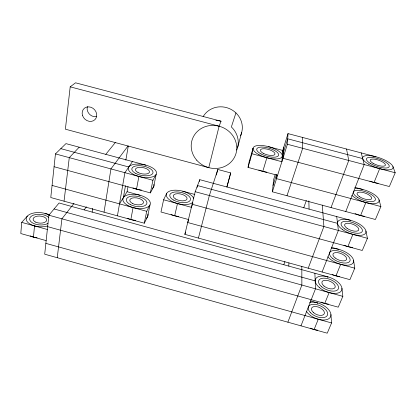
<?xml version="1.0" encoding="UTF-8"?>
<svg xmlns="http://www.w3.org/2000/svg" width="416" height="416" viewBox="0 0 416 416"><rect width="100%" height="100%" fill="white"/><g stroke="black" fill="none" stroke-linecap="round" stroke-linejoin="round"><path stroke-width="0.62" d="M288.798 266.11L288.907 262.907M379.028 199.789L380.879 206.565L375.398 219.497L272.386 191.807L287.388 144.258L288.012 133.609L376.012 156.796M283.785 147.108L282.968 158.278L389.36 186.545L395.2 172.765L392.948 166.587M27.388 216.086L21.715 222.368L20.8 233.558L46.155 240.614M276.874 175.001L276.541 178.646L380.879 206.565M33.462 237.084L34.518 225.919M272.386 191.807L273.65 179.488L275.163 174.642M45.074 214.141L45.146 213.455L49.462 214.646M327.709 277.545L327.98 276.874L59.082 202.992L48.88 215.207L44.699 254.202L327.231 333.19L331.568 322.956L330.933 314.522M145.87 165.152L65.952 143.619L55.453 153.899L50.773 197.543L144.295 223.215L147.612 216.658L149.989 204.922L146.687 211.297L144.295 223.215M208.759 167.648L219.118 126.209L221.036 121.212L75.551 82.81L70.2 86.835L65.385 129.194L208.759 167.648L208.894 167.284M57.247 257.712L61.927 218.806L73.975 203.408M64.043 201.183L69.28 157.638L79.196 147.186M92.149 212.222L92.716 208.385M104.031 212.16L110.947 168.912L127.982 146M125.835 160.186L128.258 146.12M117.421 215.836L124.904 172.687L132.47 161.543M123.37 197.662L125.471 185.744M119.496 203.866L127.083 191.724L127.998 186.607M130.842 219.523L133.078 207.579M136.526 189.134L138.892 176.472M150.384 192.899L152.916 180.268L156.177 174.392L153.66 186.815L150.384 192.899L54.08 166.733M248.03 167.398L251.93 153.759L253.063 148.179L249.241 161.58L248.03 167.398L277.597 175.302M166.587 193.554L163.602 199.779L160.976 212.014L188.443 219.518M174.694 215.758L177.486 203.554M353.595 260.463L354.77 268.19L349.913 279.651L184.844 234.343L195.192 191.708L199.768 179.676L350.6 220.314M197.08 187.408L197.532 185.557L337.532 223.356M199.321 181.496L199.768 179.676M198.422 238.072L209.357 195.541L217.818 169.468L230.708 172.926L226.902 186.987M216.372 175.048L217.818 169.468M237.572 147.701L241.675 132.517M227.011 186.54L230.708 172.926M262.792 171.345L266.885 157.737M282.183 152.225L288.012 133.609M273.031 185.51L276.515 174.418M282.324 155.948L287.711 138.809L362.69 158.6M235.929 112.913L231.364 126.942A22.459 20.951 20.5 0 1 236.766 150.062M286.993 195.733L302.671 148.299L302.588 137.446M283.858 264.592L284.924 261.555M303.732 207.875L306.301 200.543M184.844 234.343L185.666 232.071M188.599 220.1L187.715 222.518L354.77 268.19M192.795 202.519L192.15 204.251L362.274 250.479L367.432 238.311L365.934 231.026M192.92 203.263L191.402 207.34L163.602 199.779M287.888 322.192L301.87 285.048L301.818 266.453M308.209 268.206L323.892 226.533L322.317 205.093M331.032 207.574L348.754 160.488L346.533 149.027M300.976 325.848L315.494 288.808L314.886 273.281M322.078 272.012L338.369 230.448L336.726 216.575M345.784 211.536L364.198 164.57L361.254 152.906M317.32 303.529L317.569 302.895L310.294 300.877M314.09 329.514L318.271 319.254M324.724 303.43L329.15 292.578M335.977 275.829L340.668 264.332M347.906 246.574L352.882 234.374M360.573 215.514L365.862 202.545M374.046 182.473L379.678 168.662M341.947 288.252L342.836 296.358L338.255 307.18L47.653 226.652M84.162 209.882L86.403 206.82M105.773 154.346L115.305 142.579M70.2 86.835L219.118 126.209M287.388 144.258L395.2 172.765M268.429 146.64L282.745 150.436L281.882 161.725L251.93 153.759M354.843 187.346L362.929 189.504M60.819 148.647L128.773 166.993M55.453 153.899L152.916 180.268M195.192 191.708L367.432 238.311M182.744 191.199L194.86 194.48M127.083 191.724L140.104 195.265M331.625 247.39L338.972 249.392M52.073 185.432L146.687 211.297M54.085 208.972L315.182 280.878M48.88 215.207L342.836 296.358M21.715 222.368L47.351 229.476M45.864 243.365L331.568 322.956M308.849 200.84L309.078 209.128M328.422 304.138A14.071 7.384 23.4 0 1 320.991 302.078M317.689 330.19A13.697 7.722 24.5 0 1 310.471 328.172M309.582 302.422A13.842 7.592 24.1 0 1 328.479 309.447A13.842 7.592 24.1 0 1 324.802 319.966A13.842 7.592 24.1 0 1 306.426 311.454M47.642 225.956A13.676 7.077 4.4 0 1 29.177 223.506A13.676 7.077 4.4 0 1 30.67 213.918A13.676 7.077 4.4 0 1 49.327 215.129M37.164 237.796A13.53 7.218 4 0 1 30.191 235.856M47.944 223.371A10.254 5.309 4.4 0 1 32.547 222.924A10.254 5.309 4.4 0 1 33.821 215.004A10.254 5.309 4.4 0 1 48.87 217.599M147.878 214.063A13.79 6.968 10.4 0 1 146.203 218.296M135.59 220.376A13.79 6.968 10.4 0 1 127.291 218.254M153.884 184.387A14.186 6.51 10.8 0 1 152.246 188.323M141.404 190.044A14.186 6.51 10.8 0 1 132.865 187.866M266.895 172.198A14.971 5.803 16.1 0 1 258.762 170.03M249.267 162.682A14.971 5.803 16.1 0 1 250.115 160.17M378.186 183.342A15.829 5.413 19.5 0 1 369.772 181.111M364.593 216.336A15.345 6.016 20.4 0 1 355.035 213.559M355.295 188.427A15.538 5.782 20 0 1 376.314 196.108A15.538 5.782 20 0 1 372.642 203.627A15.538 5.782 20 0 1 351.9 195.385M215.847 120.437A22.459 20.951 20.5 0 1 221.036 121.212M96.652 116.558A7.608 6.656 45.4 0 1 89.294 113.989A7.608 6.656 45.4 0 1 87.464 106.491M203.128 116.646A21.003 19.869 20.5 0 1 230.823 109.273A21.003 19.869 20.5 0 1 240.412 135.871M352.685 247.447A14.893 6.536 21.4 0 1 343.923 245.211M339.778 276.572A14.466 6.994 22.4 0 1 332.124 274.472M331.703 248.544A14.633 6.817 22 0 1 351.291 256.324A14.633 6.817 22 0 1 347.121 265.226A14.633 6.817 22 0 1 327.844 256.792M192.608 202.524A14.134 6.635 12.9 0 1 170.648 200.632A14.134 6.635 12.9 0 1 173.347 190.278A14.134 6.635 12.9 0 1 193.69 198.39M178.578 216.538A13.972 6.822 12.9 0 1 171.028 214.474M319.561 287.7A14.227 7.233 23 0 0 341.666 290.306A14.227 7.233 23 0 0 324.506 276.188A14.227 7.233 23 0 0 319.561 287.7M321.766 286.853A10.67 5.424 23 0 0 338.369 288.86A10.67 5.424 23 0 0 325.562 278.257A10.67 5.424 23 0 0 321.766 286.853M310.534 312.78A10.379 5.694 24.1 0 0 327.142 315.713A10.379 5.694 24.1 0 0 316.103 304.517A10.379 5.694 24.1 0 0 310.534 312.78M128.055 205.613A13.946 6.791 10.6 0 0 150.223 204.35A13.946 6.791 10.6 0 0 131.539 194.314A13.946 6.791 10.6 0 0 128.055 205.613M130.177 204.48A10.457 5.091 10.6 0 0 146.838 203.585A10.457 5.091 10.6 0 0 132.881 196.03A10.457 5.091 10.6 0 0 130.177 204.48M133.718 174.528A14.352 6.308 10.9 0 0 156.406 173.862A14.352 6.308 10.9 0 0 137.067 164.065A14.352 6.308 10.9 0 0 133.718 174.528M135.871 173.519A10.764 4.727 10.9 0 0 152.922 173.072A10.764 4.727 10.9 0 0 138.481 165.693A10.764 4.727 10.9 0 0 135.871 173.519M258.887 154.638A15.158 5.554 16 0 0 282.225 156.442A15.158 5.554 16 0 0 261.914 145.501A15.158 5.554 16 0 0 258.887 154.638M261.035 153.941A11.367 4.165 16 0 0 278.58 155.345A11.367 4.165 16 0 0 263.416 147.124A11.367 4.165 16 0 0 261.035 153.941M368.524 164.143A16.037 5.143 19.1 0 0 392.969 168.1A16.037 5.143 19.1 0 0 372.096 155.953A16.037 5.143 19.1 0 0 368.524 164.143M370.781 163.696A12.028 3.858 19.1 0 0 389.152 166.712A12.028 3.858 19.1 0 0 373.568 157.596A12.028 3.858 19.1 0 0 370.781 163.696M357.391 197.34A11.648 4.337 20 0 0 375.289 200.065A11.648 4.337 20 0 0 360.49 190.476A11.648 4.337 20 0 0 357.391 197.34M373.079 163.29A8.018 2.569 19.1 0 0 385.356 165.334A8.018 2.569 19.1 0 0 375.014 159.25A8.018 2.569 19.1 0 0 373.079 163.29M359.679 196.81A7.764 2.891 20 0 0 371.634 198.661A7.764 2.891 20 0 0 361.811 192.265A7.764 2.891 20 0 0 359.679 196.81M344.802 228.966A11.3 4.753 21 0 0 362.253 231.426A11.3 4.753 21 0 0 348.166 221.442A11.3 4.753 21 0 0 344.802 228.966M347.074 228.332A7.535 3.167 21 0 0 358.727 230.006A7.535 3.167 21 0 0 349.383 223.345A7.535 3.167 21 0 0 347.074 228.332M332.951 258.752A10.972 5.112 22 0 0 349.965 260.972A10.972 5.112 22 0 0 336.544 250.656A10.972 5.112 22 0 0 332.951 258.752M335.202 258.029A7.316 3.406 22 0 0 346.564 259.542A7.316 3.406 22 0 0 337.662 252.652A7.316 3.406 22 0 0 335.202 258.029M324.002 286.047A7.114 3.614 23 0 0 335.088 287.425A7.114 3.614 23 0 0 326.586 280.342A7.114 3.614 23 0 0 324.002 286.047M313.409 312.53A6.921 3.796 24.1 0 0 324.236 313.778A6.921 3.796 24.1 0 0 316.113 306.535A6.921 3.796 24.1 0 0 313.409 312.53M263.214 153.275A7.576 2.777 16 0 0 274.94 154.248A7.576 2.777 16 0 0 264.872 148.756A7.576 2.777 16 0 0 263.214 153.275M173.472 200.023A10.598 4.976 12.9 0 0 190.377 200.013A10.598 4.976 12.9 0 0 176.597 191.922A10.598 4.976 12.9 0 0 173.472 200.023M175.682 199.061A7.067 3.318 12.9 0 0 186.976 199.087A7.067 3.318 12.9 0 0 177.83 193.679A7.067 3.318 12.9 0 0 175.682 199.061M138.044 172.541A7.176 3.151 10.9 0 0 149.438 172.276A7.176 3.151 10.9 0 0 139.849 167.341A7.176 3.151 10.9 0 0 138.044 172.541M132.319 203.382A6.973 3.396 10.6 0 0 143.447 202.821A6.973 3.396 10.6 0 0 134.186 197.766A6.973 3.396 10.6 0 0 132.319 203.382M35.87 222.217A6.838 3.536 4.4 0 0 46.696 220.371A6.838 3.536 4.4 0 0 37.185 216.19A6.838 3.536 4.4 0 0 35.87 222.217M196.685 160.16A22.989 21.341 20.5 0 0 235.482 155.064A22.989 21.341 20.5 0 0 209.773 125.596A22.989 21.341 20.5 0 0 196.685 160.16M82.54 115.554A7.784 6.776 44.8 0 0 94.957 119.631A7.784 6.776 44.8 0 0 90.813 107.234A7.784 6.776 44.8 0 0 82.54 115.554M342.566 229.642A15.07 6.339 21 0 0 365.789 232.851A15.07 6.339 21 0 0 346.923 219.56A15.07 6.339 21 0 0 342.566 229.642"/></g></svg>
